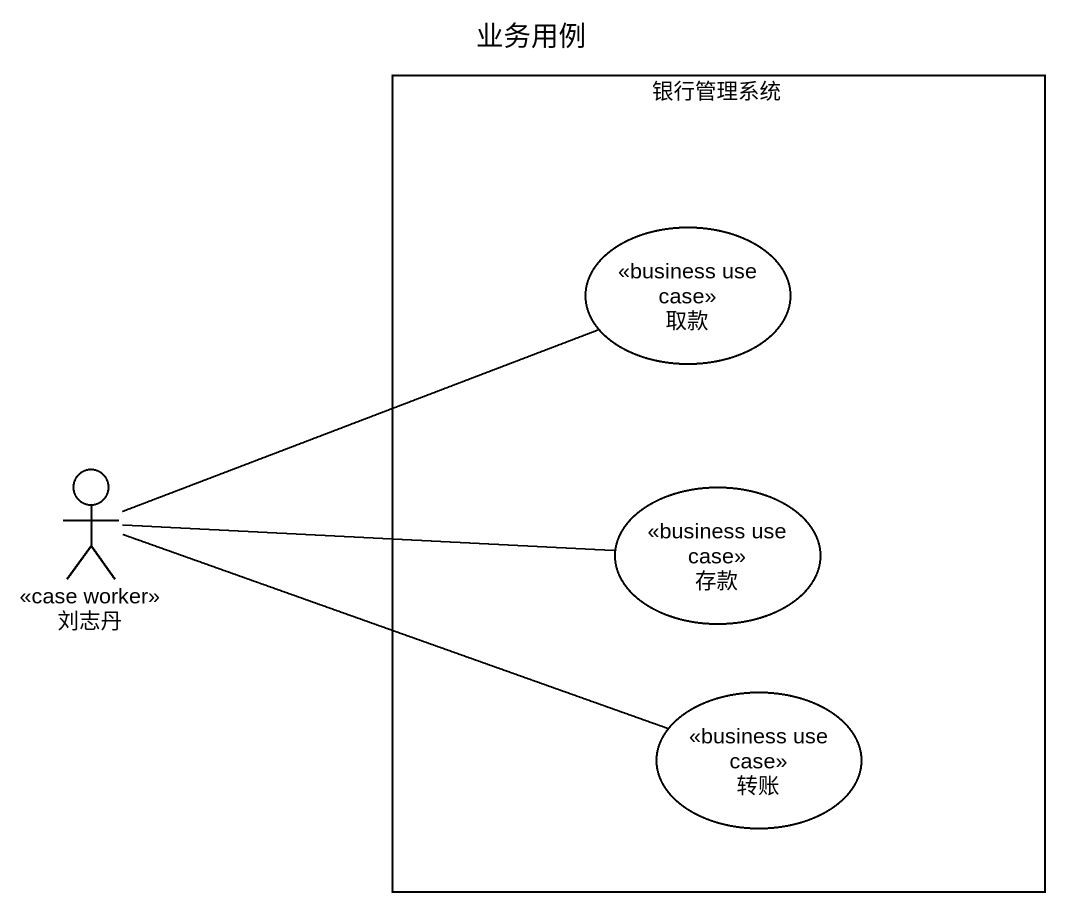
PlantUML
@startuml
title 业务用例
rectangle 银行管理系统 {
  usecase 取款 <<business use case>>
  usecase 存款 <<business use case>>
  usecase 转账 <<business use case>>
}
actor 刘志丹 <<case worker>>
刘志丹 -right- 取款
刘志丹 -right- 存款
刘志丹 -right- 转账
@enduml
